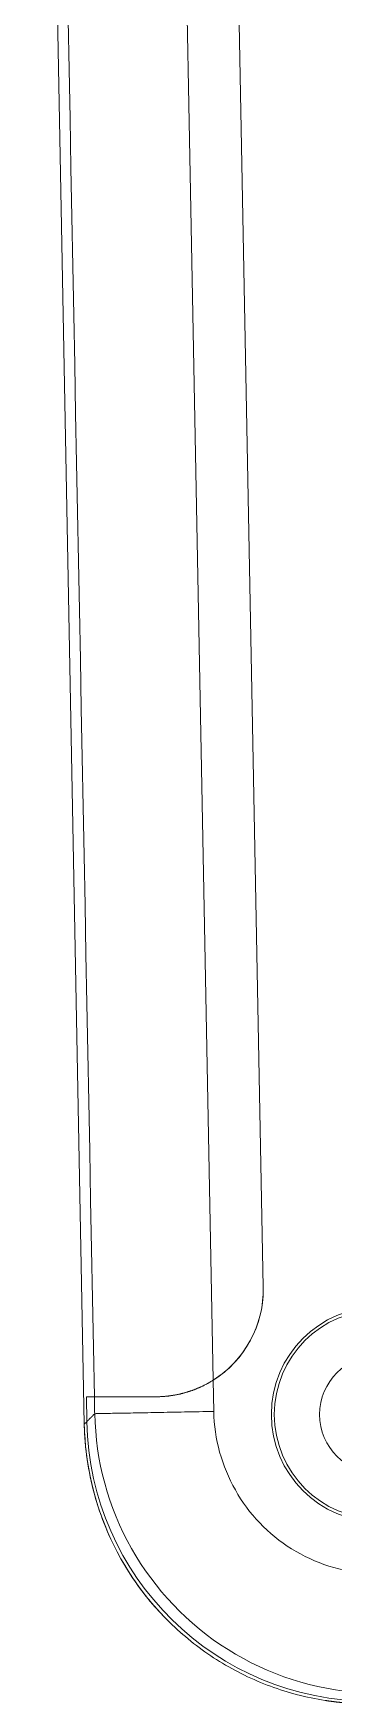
# Model space of a CAD drawing. Header units: inches. Extents: x 0 to 40, y 35.9 to 64.1.
# Drawn here: x 15.979 to 16.544, y 42.385 to 45.521 of the extents above; entities that cross this region are included whole.
import ezdxf

# ---------------------------------------------------------------- set-up
doc = ezdxf.new("R2010")
doc.units = ezdxf.units.IN
doc.header["$MEASUREMENT"] = 0
doc.layers.add('1', color=7, linetype='Continuous')
doc.layers.add('2', color=7, linetype='Continuous')

# ---------------------------------------------------------------- blocks, each defined once
blk = doc.blocks.new('block 180')
at = {"layer": '1', "color": 43, "lineweight": 18, "true_color": 0xccb266}
blk.add_lwpolyline([(16.079, 42.9594), (16.0799, 42.9125)], dxfattribs=at)
blk = doc.blocks.new('block 182')
at = {"layer": '1', "color": 43, "lineweight": 18, "true_color": 0xccb266}
blk.add_lwpolyline([(16.0941, 42.9594), (16.079, 42.9594)], dxfattribs=at)
blk = doc.blocks.new('block 200')
at = {"layer": '1', "color": 43, "lineweight": 18, "true_color": 0xccb266}
blk.add_lwpolyline([(16.0941, 42.9594), (16.2098, 42.9594)], dxfattribs=at)
blk = doc.blocks.new('block 209')
at = {"layer": '1', "color": 43, "lineweight": 18, "true_color": 0xccb266}
blk.add_lwpolyline([(16.4117, 43.1652), (16.3206, 47.9461)], dxfattribs=at)
blk = doc.blocks.new('block 218')
at = {"layer": '1', "color": 43, "lineweight": 18, "true_color": 0xccb266}
blk.add_lwpolyline([(16.3173, 42.9905), (16.3184, 42.9319)], dxfattribs=at)
blk = doc.blocks.new('block 495')
at = {"layer": '1', "color": 43, "lineweight": 18, "true_color": 0xccb266}
blk.add_open_spline([(16.8306, 42.9261), (16.8306, 43.0376), (16.7402, 43.128), (16.6287, 43.128), (16.5172, 43.128), (16.4268, 43.0376), (16.4268, 42.9261), (16.4268, 42.8145), (16.5172, 42.7241), (16.6287, 42.7241), (16.7402, 42.7241), (16.8306, 42.8145), (16.8306, 42.9261), (16.8306, 42.9261), (16.8306, 42.9261), (16.8306, 42.9261)], degree=3, knots=[0, 0, 0, 0, 1, 1, 1, 2, 2, 2, 3, 3, 3, 4, 4, 4, 5, 5, 5, 5], dxfattribs=at)
blk = doc.blocks.new('block 504')
at = {"layer": '1', "color": 43, "lineweight": 18, "true_color": 0xccb266}
blk.add_open_spline([(16.3173, 42.9905), (16.3761, 43.0274), (16.4117, 43.092), (16.4117, 43.1614)], degree=3, dxfattribs=at)
blk = doc.blocks.new('block 505')
at = {"layer": '1', "color": 43, "lineweight": 18, "true_color": 0xccb266}
blk.add_open_spline([(16.4117, 43.1614), (16.4117, 43.1627), (16.4117, 43.1639), (16.4117, 43.1652)], degree=3, dxfattribs=at)
blk = doc.blocks.new('block 530')
at = {"layer": '1', "color": 43, "lineweight": 18, "true_color": 0xccb266}
blk.add_open_spline([(16.7398, 42.9261), (16.7398, 42.9874), (16.69, 43.0371), (16.6287, 43.0371), (16.5674, 43.0371), (16.5176, 42.9874), (16.5176, 42.9261), (16.5176, 42.8647), (16.5674, 42.815), (16.6287, 42.815), (16.69, 42.815), (16.7398, 42.8647), (16.7398, 42.9261), (16.7398, 42.9261), (16.7398, 42.9261), (16.7398, 42.9261)], degree=3, knots=[0, 0, 0, 0, 1, 1, 1, 2, 2, 2, 3, 3, 3, 4, 4, 4, 5, 5, 5, 5], dxfattribs=at)
blk = doc.blocks.new('block 535')
at = {"layer": '1', "color": 43, "lineweight": 18, "true_color": 0xccb266}
blk.add_open_spline([(16.825, 42.9261), (16.825, 43.0345), (16.7371, 43.1224), (16.6287, 43.1224), (16.5203, 43.1224), (16.4324, 43.0345), (16.4324, 42.9261), (16.4324, 42.8176), (16.5203, 42.7298), (16.6287, 42.7298), (16.7371, 42.7298), (16.825, 42.8176), (16.825, 42.9261), (16.825, 42.9261), (16.825, 42.9261), (16.825, 42.9261)], degree=3, knots=[0, 0, 0, 0, 1, 1, 1, 2, 2, 2, 3, 3, 3, 4, 4, 4, 5, 5, 5, 5], dxfattribs=at)
blk = doc.blocks.new('block 559')
at = {"layer": '1', "color": 43, "lineweight": 18, "true_color": 0xccb266}
blk.add_open_spline([(16.0941, 42.9594), (16.0943, 42.9488), (16.0945, 42.9382), (16.0947, 42.9276)], degree=3, dxfattribs=at)
blk = doc.blocks.new('block 565')
at = {"layer": '1', "color": 43, "lineweight": 18, "true_color": 0xccb266}
blk.add_open_spline([(16.0799, 42.9125), (16.0854, 42.6208), (16.3234, 42.3873), (16.6151, 42.3874)], degree=3, dxfattribs=at)
blk = doc.blocks.new('block 630')
at = {"layer": '1', "color": 43, "lineweight": 18, "true_color": 0xccb266}
blk.add_lwpolyline([(16.0799, 42.9125), (16.0802, 42.9128), (16.0805, 42.9131), (16.0808, 42.9134), (16.0811, 42.9137), (16.0814, 42.914), (16.0817, 42.9143), (16.082, 42.9146), (16.0823, 42.9149), (16.0825, 42.9152), (16.0828, 42.9155), (16.0832, 42.9158), (16.0834, 42.9161), (16.0837, 42.9165), (16.084, 42.9167), (16.0843, 42.917), (16.0846, 42.9173), (16.0849, 42.9177), (16.0852, 42.9179), (16.0855, 42.9182), (16.0858, 42.9186), (16.0861, 42.9189), (16.0864, 42.9192), (16.0867, 42.9194), (16.087, 42.9198), (16.0873, 42.9201), (16.0876, 42.9204), (16.0879, 42.9207), (16.0882, 42.921), (16.0885, 42.9213), (16.0888, 42.9216), (16.0891, 42.9219), (16.0894, 42.9222), (16.0897, 42.9225), (16.09, 42.9228), (16.0903, 42.9231), (16.0906, 42.9234), (16.0909, 42.9237), (16.0912, 42.924), (16.0915, 42.9243), (16.0917, 42.9246), (16.0921, 42.9249), (16.0924, 42.9252), (16.0926, 42.9255), (16.0929, 42.9258), (16.0932, 42.9261), (16.0935, 42.9264), (16.0938, 42.9267), (16.0941, 42.927), (16.0944, 42.9273), (16.0947, 42.9276)], dxfattribs=at)
blk = doc.blocks.new('block 650')
at = {"layer": '1', "color": 43, "lineweight": 18, "true_color": 0xccb266}
blk.add_lwpolyline([(16.3184, 42.9319), (16.3115, 42.9317), (16.3046, 42.9316), (16.2977, 42.9315), (16.2909, 42.9314), (16.284, 42.9312), (16.2772, 42.9311), (16.2704, 42.931), (16.2637, 42.9309), (16.2571, 42.9307), (16.2504, 42.9306), (16.2439, 42.9305), (16.2374, 42.9303), (16.231, 42.9302), (16.2247, 42.9301), (16.2185, 42.93), (16.2123, 42.9299), (16.2063, 42.9297), (16.2004, 42.9296), (16.1945, 42.9295), (16.1888, 42.9294), (16.1832, 42.9293), (16.1778, 42.9292), (16.1725, 42.9291), (16.1673, 42.929), (16.1623, 42.9289), (16.1574, 42.9288), (16.1527, 42.9287), (16.1481, 42.9286), (16.1438, 42.9286), (16.1395, 42.9285), (16.1355, 42.9284), (16.1316, 42.9283), (16.1279, 42.9283), (16.1244, 42.9282), (16.1211, 42.9281), (16.118, 42.9281), (16.115, 42.928), (16.1122, 42.928), (16.1096, 42.9279), (16.1073, 42.9279), (16.1051, 42.9278), (16.1031, 42.9278), (16.1013, 42.9278), (16.0997, 42.9277), (16.0984, 42.9277), (16.0972, 42.9277), (16.0963, 42.9276), (16.0955, 42.9276), (16.095, 42.9276), (16.0947, 42.9276)], dxfattribs=at)
blk = doc.blocks.new('block 652')
at = {"layer": '1', "color": 43, "lineweight": 18, "true_color": 0xccb266}
blk.add_lwpolyline([(16.63, 42.6262), (16.6203, 42.6263), (16.6106, 42.6268), (16.601, 42.6276), (16.5914, 42.6287), (16.5818, 42.6301), (16.5723, 42.6317), (16.5629, 42.6337), (16.5535, 42.636), (16.5441, 42.6385), (16.5349, 42.6413), (16.5257, 42.6444), (16.5167, 42.6478), (16.5077, 42.6515), (16.4989, 42.6554), (16.4902, 42.6596), (16.4816, 42.6641), (16.4732, 42.6687), (16.4649, 42.6737), (16.4567, 42.6789), (16.4488, 42.6844), (16.441, 42.6901), (16.4334, 42.6961), (16.4259, 42.7023), (16.4187, 42.7087), (16.4117, 42.7154), (16.4049, 42.7223), (16.3984, 42.7293), (16.392, 42.7367), (16.3859, 42.7441), (16.3801, 42.7518), (16.3745, 42.7597), (16.3691, 42.7677), (16.3639, 42.7759), (16.3591, 42.7843), (16.3545, 42.7928), (16.3501, 42.8014), (16.346, 42.8101), (16.3422, 42.819), (16.3386, 42.828), (16.3354, 42.8371), (16.3323, 42.8463), (16.3296, 42.8556), (16.3272, 42.8649), (16.325, 42.8744), (16.3232, 42.8838), (16.3216, 42.8934), (16.3203, 42.9029), (16.3194, 42.9126), (16.3187, 42.9222), (16.3184, 42.9319)], dxfattribs=at)
blk = doc.blocks.new('block 653')
at = {"layer": '1', "color": 43, "lineweight": 18, "true_color": 0xccb266}
blk.add_lwpolyline([(16.0947, 42.9276), (16.0956, 42.9111), (16.0967, 42.8945), (16.0981, 42.8781), (16.1001, 42.8616), (16.1026, 42.8453), (16.1058, 42.829), (16.1094, 42.8128), (16.1136, 42.7968), (16.1182, 42.7809), (16.1233, 42.7651), (16.1289, 42.7495), (16.1349, 42.7341), (16.1415, 42.7189), (16.1485, 42.7039), (16.156, 42.6891), (16.1639, 42.6745), (16.1723, 42.6603), (16.1811, 42.6462), (16.1903, 42.6325), (16.2, 42.619), (16.21, 42.6059), (16.2205, 42.593), (16.2314, 42.5805), (16.2426, 42.5684), (16.2542, 42.5566), (16.2662, 42.5451), (16.2786, 42.534), (16.2913, 42.5233), (16.3044, 42.513), (16.3177, 42.5031), (16.3314, 42.4936), (16.3454, 42.4845), (16.3596, 42.4758), (16.3742, 42.4676), (16.3889, 42.4599), (16.4039, 42.4526), (16.4192, 42.4457), (16.4346, 42.4394), (16.4503, 42.4336), (16.4661, 42.4282), (16.4821, 42.4234), (16.4982, 42.419), (16.5145, 42.4152), (16.5308, 42.4118), (16.5472, 42.409), (16.5637, 42.4066), (16.5803, 42.4048), (16.5968, 42.4035), (16.6134, 42.4027), (16.63, 42.4025)], dxfattribs=at)
blk = doc.blocks.new('block 658')
at = {"layer": '1', "color": 43, "lineweight": 18, "true_color": 0xccb266}
blk.add_lwpolyline([(16.2098, 42.9594), (16.2119, 42.9595), (16.214, 42.9595), (16.2161, 42.9596), (16.2182, 42.9597), (16.2203, 42.9598), (16.2225, 42.9599), (16.2246, 42.96), (16.2268, 42.9602), (16.2289, 42.9604), (16.2311, 42.9607), (16.2333, 42.9609), (16.2354, 42.9612), (16.2376, 42.9615), (16.2398, 42.9618), (16.242, 42.9622), (16.2442, 42.9625), (16.2464, 42.9629), (16.2486, 42.9633), (16.2508, 42.9638), (16.253, 42.9643), (16.2552, 42.9648), (16.2574, 42.9653), (16.2596, 42.9659), (16.2618, 42.9664), (16.264, 42.967), (16.2662, 42.9676), (16.2684, 42.9683), (16.2705, 42.969), (16.2728, 42.9697), (16.2749, 42.9704), (16.2771, 42.9712), (16.2793, 42.9719), (16.2815, 42.9727), (16.2836, 42.9736), (16.2858, 42.9744), (16.288, 42.9753), (16.2901, 42.9762), (16.2923, 42.9772), (16.2944, 42.9781), (16.2965, 42.9791), (16.2986, 42.9801), (16.3008, 42.9811), (16.3029, 42.9822), (16.305, 42.9833), (16.307, 42.9845), (16.3091, 42.9856), (16.3112, 42.9868), (16.3132, 42.988), (16.3153, 42.9892), (16.3173, 42.9905)], dxfattribs=at)
blk = doc.blocks.new('block 866')
at = {"layer": '2', "color": 80, "lineweight": 18, "true_color": 0x3fff00}
blk.add_lwpolyline([(16.0941, 42.9594), (16.2098, 42.9594)], dxfattribs=at)
blk = doc.blocks.new('block 869')
at = {"layer": '2', "color": 80, "lineweight": 18, "true_color": 0x3fff00}
blk.add_lwpolyline([(16.0941, 42.9594), (16.079, 42.9594)], dxfattribs=at)
blk = doc.blocks.new('block 871')
at = {"layer": '2', "color": 80, "lineweight": 18, "true_color": 0x3fff00}
blk.add_lwpolyline([(16.0752, 42.9077), (16.0799, 42.9125)], dxfattribs=at)
blk = doc.blocks.new('block 872')
at = {"layer": '2', "color": 80, "lineweight": 18, "true_color": 0x3fff00}
blk.add_lwpolyline([(16.3206, 47.9461), (16.4117, 43.1652)], dxfattribs=at)
blk = doc.blocks.new('block 874')
at = {"layer": '2', "color": 80, "lineweight": 18, "true_color": 0x3fff00}
blk.add_lwpolyline([(16.2229, 47.9483), (16.3173, 42.9905)], dxfattribs=at)
blk = doc.blocks.new('block 875')
at = {"layer": '2', "color": 80, "lineweight": 18, "true_color": 0x3fff00}
blk.add_lwpolyline([(16.0752, 42.9077), (15.9794, 47.9383)], dxfattribs=at)
blk = doc.blocks.new('block 878')
at = {"layer": '2', "color": 80, "lineweight": 18, "true_color": 0x3fff00}
blk.add_lwpolyline([(16.0799, 42.9125), (16.079, 42.9594)], dxfattribs=at)
blk = doc.blocks.new('block 1113')
at = {"layer": '2', "color": 80, "lineweight": 18, "true_color": 0x3fff00}
blk.add_open_spline([(16.4117, 43.1652), (16.413, 43.0945), (16.3772, 43.0281), (16.3173, 42.9905)], degree=3, dxfattribs=at)
blk = doc.blocks.new('block 1149')
at = {"layer": '2', "color": 80, "lineweight": 18, "true_color": 0x3fff00}
blk.add_open_spline([(16.0799, 42.9125), (16.0854, 42.6208), (16.3234, 42.3874), (16.6151, 42.3874)], degree=3, dxfattribs=at)
blk = doc.blocks.new('block 1154')
at = {"layer": '2', "color": 7, "lineweight": 18, "true_color": 0xffffff}
blk.add_open_spline([(16.2581, 42.5148), (16.1445, 42.6141), (16.0781, 42.7568), (16.0752, 42.9077)], degree=3, dxfattribs=at)
blk = doc.blocks.new('block 1389')
at = {"layer": '2', "color": 80, "lineweight": 18, "true_color": 0x3fff00}
blk.add_lwpolyline([(16.2098, 42.9594), (16.2108, 42.9594), (16.2119, 42.9595), (16.2129, 42.9595), (16.214, 42.9595), (16.215, 42.9595), (16.2161, 42.9595), (16.2171, 42.9596), (16.2182, 42.9597), (16.2193, 42.9597), (16.2203, 42.9597), (16.2214, 42.9598), (16.2224, 42.9599), (16.2235, 42.9599), (16.2246, 42.96), (16.2256, 42.9601), (16.2267, 42.9602), (16.2278, 42.9603), (16.2289, 42.9604), (16.2299, 42.9605), (16.231, 42.9606), (16.2321, 42.9607), (16.2332, 42.9608), (16.2343, 42.961), (16.2354, 42.9611), (16.2364, 42.9612), (16.2375, 42.9614), (16.2386, 42.9615), (16.2397, 42.9617), (16.2408, 42.9619), (16.2419, 42.962), (16.243, 42.9622), (16.2441, 42.9624), (16.2452, 42.9626), (16.2463, 42.9628), (16.2474, 42.963), (16.2485, 42.9632), (16.2496, 42.9634), (16.2507, 42.9636), (16.2518, 42.9639), (16.2529, 42.9641), (16.254, 42.9644), (16.2551, 42.9646), (16.2562, 42.9649), (16.2573, 42.9651), (16.2584, 42.9654), (16.2595, 42.9657), (16.2606, 42.966), (16.2617, 42.9663), (16.2628, 42.9665), (16.264, 42.9669)], dxfattribs=at)
blk = doc.blocks.new('block 1393')
at = {"layer": '2', "color": 80, "lineweight": 18, "true_color": 0x3fff00}
blk.add_lwpolyline([(16.5608, 42.3849), (16.5601, 42.3849), (16.5595, 42.385), (16.5588, 42.385), (16.5581, 42.3851), (16.5575, 42.3852), (16.5568, 42.3853), (16.5561, 42.3853), (16.5555, 42.3854), (16.5548, 42.3855), (16.5542, 42.3855), (16.5535, 42.3856), (16.5528, 42.3857), (16.5522, 42.3857), (16.5515, 42.3858), (16.5509, 42.3859), (16.5502, 42.3859), (16.5495, 42.386), (16.5489, 42.3861), (16.5482, 42.3862), (16.5476, 42.3862), (16.5469, 42.3863), (16.5462, 42.3864), (16.5456, 42.3865), (16.5449, 42.3866), (16.5443, 42.3867), (16.5436, 42.3867), (16.5429, 42.3868), (16.5423, 42.3869), (16.5416, 42.387), (16.541, 42.3871), (16.5403, 42.3872), (16.5396, 42.3872), (16.539, 42.3874), (16.5383, 42.3874), (16.5377, 42.3875), (16.537, 42.3876), (16.5364, 42.3877), (16.5357, 42.3878), (16.535, 42.3879), (16.5344, 42.388), (16.5337, 42.3881), (16.5331, 42.3882), (16.5324, 42.3883), (16.5317, 42.3884), (16.5311, 42.3885), (16.5304, 42.3886), (16.5298, 42.3887), (16.5291, 42.3888), (16.5285, 42.3889), (16.5278, 42.389)], dxfattribs=at)
blk = doc.blocks.new('block 1396')
at = {"layer": '2', "color": 80, "lineweight": 18, "true_color": 0x3fff00}
blk.add_lwpolyline([(16.264, 42.9669), (16.2651, 42.9672), (16.2662, 42.9675), (16.2673, 42.9678), (16.2684, 42.9682), (16.2695, 42.9685), (16.2706, 42.9689), (16.2717, 42.9692), (16.2728, 42.9696), (16.2739, 42.9699), (16.275, 42.9703), (16.2761, 42.9707), (16.2772, 42.9711), (16.2783, 42.9714), (16.2794, 42.9718), (16.2805, 42.9723), (16.2816, 42.9727), (16.2827, 42.9731), (16.2838, 42.9735), (16.2848, 42.9739), (16.2859, 42.9744), (16.287, 42.9748), (16.2881, 42.9753), (16.2892, 42.9757), (16.2902, 42.9762), (16.2913, 42.9766), (16.2924, 42.9771), (16.2934, 42.9776), (16.2945, 42.9781), (16.2956, 42.9786), (16.2966, 42.9791), (16.2977, 42.9796), (16.2987, 42.9801), (16.2998, 42.9806), (16.3008, 42.9811), (16.3019, 42.9817), (16.3029, 42.9822), (16.304, 42.9828), (16.305, 42.9833), (16.3061, 42.9839), (16.3071, 42.9845), (16.3081, 42.985), (16.3092, 42.9856), (16.3102, 42.9862), (16.3112, 42.9868), (16.3122, 42.9874), (16.3133, 42.988), (16.3143, 42.9886), (16.3153, 42.9892), (16.3163, 42.9898), (16.3173, 42.9905)], dxfattribs=at)
blk = doc.blocks.new('block 1406')
at = {"layer": '2', "color": 80, "lineweight": 18, "true_color": 0x3fff00}
blk.add_lwpolyline([(16.2355, 42.5357), (16.2296, 42.5416), (16.2238, 42.5475), (16.2181, 42.5536), (16.2125, 42.5597), (16.207, 42.566), (16.2016, 42.5723), (16.1963, 42.5786), (16.1911, 42.5851), (16.186, 42.5916), (16.181, 42.5983), (16.1761, 42.6049), (16.1713, 42.6117), (16.1666, 42.6186), (16.162, 42.6255), (16.1575, 42.6325), (16.1531, 42.6396), (16.1489, 42.6467), (16.1447, 42.6539), (16.1407, 42.6611), (16.1367, 42.6684), (16.1329, 42.6758), (16.1292, 42.6833), (16.1256, 42.6908), (16.1222, 42.6983), (16.1188, 42.706), (16.1156, 42.7136), (16.1125, 42.7213), (16.1095, 42.7291), (16.1066, 42.7369), (16.1039, 42.7447), (16.1012, 42.7526), (16.0987, 42.7605), (16.0964, 42.7684), (16.0941, 42.7764), (16.092, 42.7844), (16.09, 42.7925), (16.0881, 42.8006), (16.0863, 42.8088), (16.0847, 42.817), (16.0832, 42.8251), (16.0818, 42.8333), (16.0806, 42.8415), (16.0794, 42.8497), (16.0785, 42.858), (16.0776, 42.8662), (16.0768, 42.8745), (16.0762, 42.8828), (16.0758, 42.8911), (16.0754, 42.8994), (16.0752, 42.9077)], dxfattribs=at)
blk = doc.blocks.new('block 1412')
at = {"layer": '2', "color": 80, "lineweight": 18, "true_color": 0x3fff00}
blk.add_lwpolyline([(16.5278, 42.389), (16.5212, 42.39), (16.5146, 42.3912), (16.5081, 42.3924), (16.5015, 42.3937), (16.495, 42.3951), (16.4885, 42.3966), (16.4821, 42.3981), (16.4757, 42.3998), (16.4693, 42.4015), (16.4629, 42.4032), (16.4565, 42.4051), (16.4502, 42.4071), (16.4439, 42.4091), (16.4376, 42.4112), (16.4313, 42.4133), (16.4251, 42.4156), (16.4189, 42.4179), (16.4127, 42.4204), (16.4066, 42.4228), (16.4005, 42.4254), (16.3944, 42.4281), (16.3883, 42.4308), (16.3822, 42.4336), (16.3762, 42.4365), (16.3702, 42.4395), (16.3642, 42.4425), (16.3583, 42.4456), (16.3525, 42.4488), (16.3467, 42.452), (16.3409, 42.4553), (16.3352, 42.4587), (16.3295, 42.4621), (16.3239, 42.4657), (16.3183, 42.4692), (16.3128, 42.4729), (16.3073, 42.4766), (16.3019, 42.4804), (16.2965, 42.4842), (16.2911, 42.4882), (16.2858, 42.4921), (16.2806, 42.4962), (16.2754, 42.5003), (16.2703, 42.5045), (16.2652, 42.5088), (16.2601, 42.5131), (16.2551, 42.5174), (16.2501, 42.5219), (16.2452, 42.5264), (16.2404, 42.531), (16.2355, 42.5357)], dxfattribs=at)
blk = doc.blocks.new('block 1414')
at = {"layer": '2', "color": 80, "lineweight": 18, "true_color": 0x3fff00}
blk.add_lwpolyline([(16.0941, 42.9594), (16.0924, 43.0518), (16.0906, 43.1442), (16.0888, 43.2365), (16.0871, 43.3289), (16.0853, 43.4212), (16.0836, 43.5136), (16.0818, 43.6059), (16.0801, 43.6982), (16.0783, 43.7906), (16.0765, 43.8829), (16.0748, 43.9753), (16.073, 44.0676), (16.0712, 44.16), (16.0695, 44.2523), (16.0677, 44.3446), (16.066, 44.437), (16.0642, 44.5294), (16.0624, 44.6217), (16.0607, 44.7141), (16.0589, 44.8064), (16.0572, 44.8988), (16.0554, 44.9911), (16.0537, 45.0834), (16.0519, 45.1758), (16.0501, 45.2681), (16.0484, 45.3605), (16.0466, 45.4528), (16.0449, 45.5452)], dxfattribs=at)

msp = doc.modelspace()

# ---------------------------------------------------------------- block references
at = {"layer": '1'}
for name in ['block 209', 'block 504', 'block 505', 'block 495', 'block 535', 'block 530', 'block 658', 'block 218', 'block 180', 'block 182', 'block 200', 'block 559', 'block 630', 'block 650', 'block 653', 'block 652', 'block 565']:
    msp.add_blockref(name, (0, 0), dxfattribs=at)
at = {"layer": '2'}
for name in ['block 874', 'block 872', 'block 875', 'block 1414', 'block 1113', 'block 1396', 'block 869', 'block 878', 'block 866', 'block 1389', 'block 871', 'block 1154', 'block 1406', 'block 1149', 'block 1412', 'block 1393']:
    msp.add_blockref(name, (0, 0), dxfattribs=at)

doc.saveas('drawing.dxf')
